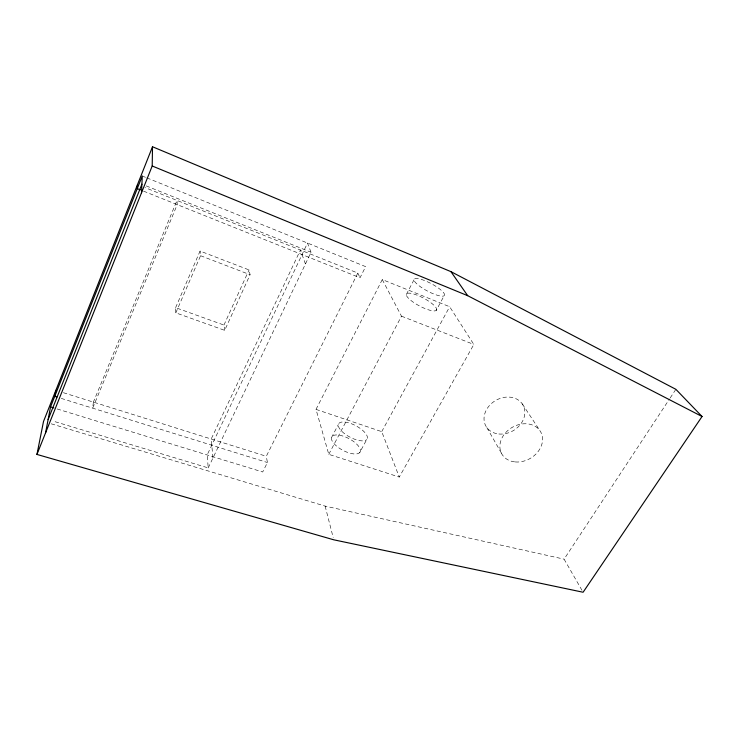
<?xml version="1.0" encoding="UTF-8"?>
<svg xmlns="http://www.w3.org/2000/svg" width="739" height="739" viewBox="0 0 739 739"><rect width="100%" height="100%" fill="white"/><g stroke="black" fill="none" stroke-linecap="round" stroke-linejoin="round"><path stroke-width="0.55" stroke-dasharray="3.69 2.77" d="M175.614 307.655L200.075 251.057L249.043 269.929L250.087 274.714L224.702 330.351L175.817 312.856L175.614 307.655L223.954 325.058L224.702 330.351M175.817 312.856L200.574 255.712L200.075 251.057M223.954 325.058L249.043 269.929M208.232 467.907L311.027 252.248L307.507 243.048L207.16 454.965L208.232 467.907L52.524 420.934M57.152 408.963L262.687 471.99L267.426 462.531L266.308 456.286L357.815 273.07L144.973 187.577M143.578 191.161L360.041 277.772L365.629 266.631L146.544 177.748M316.006 409.378L382.285 279.573L449.654 306.731L473.828 344.448L399.272 477.061L328.781 454.346L316.006 409.378L381.73 431.65L399.272 477.061M406.293 294.547L414.025 279.776M331.469 437.682L338.333 424.574M328.781 454.346L401.48 316.172L382.285 279.573M359.69 452.601A16.064 6.596 28 0 0 343.081 436.112A16.064 6.596 28 0 0 335.016 444.684A16.064 6.596 28 0 0 359.69 452.601L366.71 439.576A16.156 6.411 28 0 0 349.907 423.198A16.156 6.411 28 0 0 341.981 431.484A16.156 6.411 28 0 0 366.71 439.576M436.222 310.426A17.052 4.406 28 0 0 417.341 295.258A17.052 4.406 28 0 0 410.902 300.431A17.052 4.406 28 0 0 436.222 310.426L444.13 295.748A17.154 4.166 28 0 0 425.008 280.728A17.154 4.166 28 0 0 418.754 285.522A17.154 4.166 28 0 0 444.13 295.748M381.73 431.65L449.654 306.731M581.981 590.304L564.097 559.155L669.562 398.903M670.19 397.952L675.871 389.314M51.24 423.807L325.132 506.104L564.097 559.155M61.235 398.395L267.426 462.531M63.369 392.695L266.308 456.286M200.574 255.712L250.087 274.714M401.48 316.172L473.828 344.448M146.183 185.895L311.027 252.248M142.276 176.021L145.481 177.314M522.279 403.9L539.969 430.726M486.816 427.548L502.705 455.381M357.815 273.07L360.041 277.772M305.429 263.989L300.422 250.013L211.206 439.021L212.952 458.014M325.132 506.104L333.206 537.632M93.373 402.099L92.671 408.177L177.231 204.62L176.99 200.435L93.373 402.099M515.203 461.94A22.364 17.958 -29.8 0 0 541.983 434.975A22.364 17.958 -29.8 0 0 506.483 431.761A22.364 17.958 -29.8 0 0 515.203 461.94M498.853 433.996A21.329 17.468 -30.2 0 0 524.247 408.02A21.329 17.468 -30.2 0 0 490.216 404.704A21.329 17.468 -30.2 0 0 498.853 433.996"/><path stroke-width="1.11" d="M36.95 454.43L152.206 165.989L152.511 146.756L450.938 271.647L675.871 389.314L702.05 416.51L583.099 592.244L333.76 539.803L36.95 454.43L43.509 421.479L152.511 146.756M141.509 192.75L142.276 176.021L50.538 406.94L45.569 432.86M137.509 184.574L137.269 188.639L140.419 189.895M55.868 390.34L54.732 396.372L56.903 397.046M48.109 419.604L141.906 184.177M50.538 406.94L53.845 407.956M152.206 165.989L467.685 295.683L702.05 416.51M450.938 271.647L467.685 295.683"/></g></svg>
